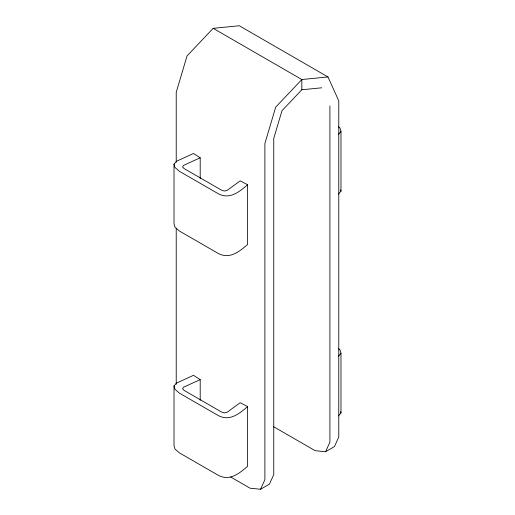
<?xml version="1.0" encoding="UTF-8"?>
<svg xmlns="http://www.w3.org/2000/svg" width="515" height="515" viewBox="0 0 515 515"><rect width="100%" height="100%" fill="white"/><g stroke="black" fill="none" stroke-linecap="round" stroke-linejoin="round"><path stroke-width="0.77" d="M338.49 415.888L340.988 413.011L340.988 353.29L340.042 349.955L338.394 348.526M338.49 194.052L340.988 191.181L340.988 131.454L340.042 128.126L338.394 126.69M230.636 476.974L250.11 488.214L260.558 489.25L264.89 479.684L264.89 143.518L275.712 107.107L301.835 79.529L327.958 76.941L338.78 100.863L338.78 437.023L334.447 446.589L325.583 451.707L315.135 450.677L273.407 426.587M325.583 451.707L329.909 442.14L329.909 105.981M200.2 157.783L183.623 165.354L182.535 166.892L184.074 168.547L221.54 190.177L224.411 191.065L227.076 190.434L240.183 180.868L247.618 184.743L247.618 244.464C238.342 252.44 228.795 260.004 216.828 252.627L179.362 230.99L174.958 227.173L174.012 223.838L174.012 164.118L176.51 161.246L193.492 153.489L200.2 157.783L200.2 178.486M338.49 134.325L340.988 131.454M200.2 379.619L183.623 387.183L182.535 388.722L184.074 390.383L221.54 412.013L224.411 412.901L227.076 412.27L240.183 402.704L247.618 406.573L247.618 466.3C238.342 474.276 228.795 481.834 216.828 474.457L179.362 452.827L174.958 449.003L174.012 445.675L174.012 385.947L176.51 383.076L193.492 375.326L200.2 379.619L200.2 400.322M338.49 356.161L340.988 353.29M327.958 76.941L239.288 25.75L213.165 28.338L187.042 55.916L176.22 92.327L176.22 162.296M321.688 87.801L301.835 89.764L281.982 110.725L273.755 138.4L273.755 474.566L269.429 484.132L260.558 489.25M247.618 184.743C238.342 192.719 228.795 200.277 216.828 192.9L179.362 171.27L174.958 167.446L174.012 164.118M247.618 406.573C238.342 414.549 228.795 422.113 216.828 414.736L179.362 393.106L174.958 389.282L174.012 385.947M213.165 28.338L301.835 79.529L301.835 89.764M340.608 189.848L340.988 191.181M340.608 411.685L340.988 413.011M176.22 228.242L176.22 384.261"/></g></svg>
